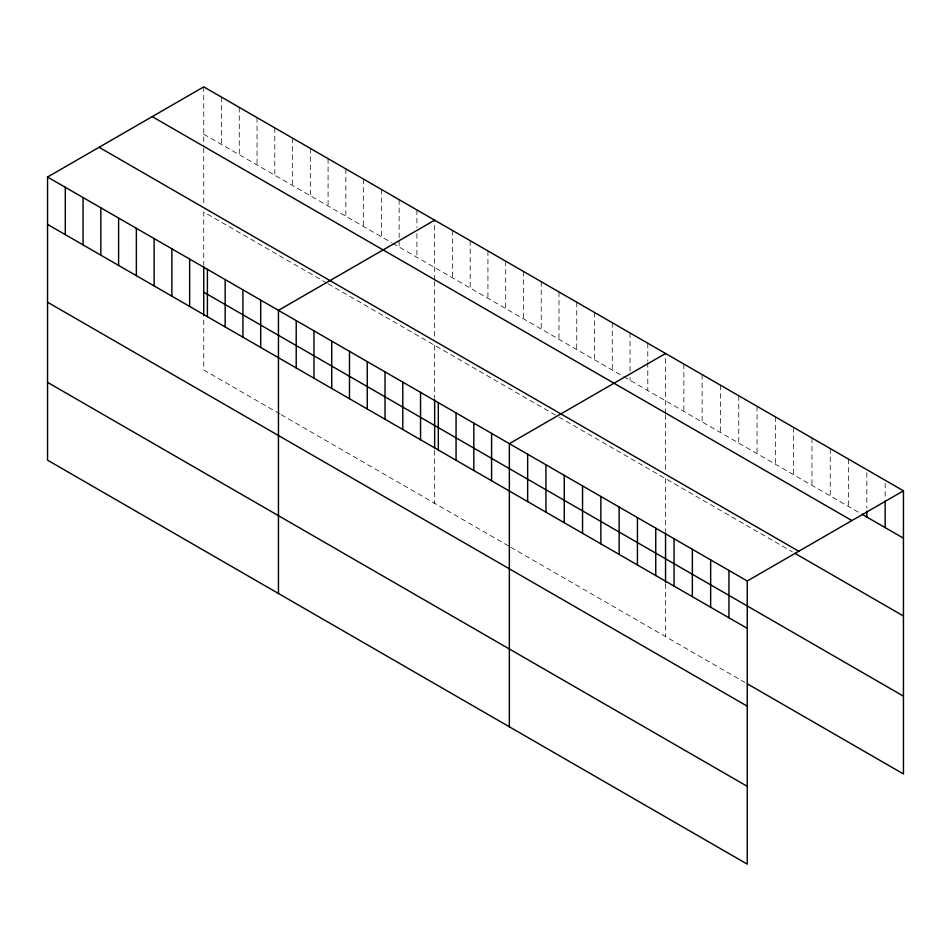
<?xml version="1.0" encoding="UTF-8"?>
<svg xmlns="http://www.w3.org/2000/svg" width="951" height="951" viewBox="0 0 951 951"><rect width="100%" height="100%" fill="white"/><g stroke="black" fill="none" stroke-linecap="round" stroke-linejoin="round"><path stroke-width="0.71" stroke-dasharray="4.75 3.57" d="M434.655 281.413L434.655 338.378M434.655 280.022L434.655 220.168M665.557 414.731L665.557 471.696M665.557 413.34L665.557 353.475M203.752 134.21L391.515 242.624M392.787 243.349L622.418 375.93M623.69 376.655L860.75 513.528M326.811 283.065L203.752 212.025L203.752 264.984M328.083 283.802L557.714 416.383M558.986 417.109L792.433 551.889M279.879 413.947L203.752 369.998L203.752 317.194M281.139 414.672L509.51 546.516M510.77 547.253L744.847 682.39M885.155 483.215L885.155 499.501M866.848 472.659L866.848 508.167M848.554 459.131L848.554 506.479M830.247 448.563L830.247 495.923M811.952 437.995L811.952 485.355M793.657 427.427L793.657 474.787M775.35 416.871L775.35 464.219M757.055 406.303L757.055 453.663M738.749 395.735L738.749 443.095M720.454 385.167L720.454 432.527M702.147 374.611L702.147 421.959M683.852 364.043L683.852 411.391M665.557 478.638L665.557 531.609M665.557 583.807L665.557 636.611M647.786 343.216L647.786 360.976M647.786 362.462L647.786 390.576M630.026 332.969L630.026 371.449M630.026 377.357L630.026 380.317M612.266 322.71L612.266 370.07M594.506 312.463L594.506 359.811M576.746 302.204L576.746 349.564M558.986 291.945L558.986 339.305M541.226 281.698L541.226 329.046M523.466 271.439L523.466 318.799M505.694 261.18L505.694 308.54M487.934 250.933L487.934 298.281M470.174 240.674L470.174 288.034M452.414 230.415L452.414 277.775M434.655 345.332L434.655 398.291M434.655 450.501L434.655 503.305M416.895 209.909L416.895 227.669M416.895 233.589L416.895 257.269M399.135 199.662L399.135 239.616M399.135 241.09L399.135 247.01M381.363 189.404L381.363 236.763M363.603 179.145L363.603 226.504M345.843 168.898L345.843 216.246M328.083 158.639L328.083 205.998M310.323 148.38L310.323 195.74M292.563 138.133L292.563 185.481M274.803 127.874L274.803 175.234M257.043 117.627L257.043 164.975M239.272 107.368L239.272 154.728M221.512 97.109L221.512 144.469M203.752 86.862L203.752 146.716M203.752 148.106L203.752 205.071"/><path stroke-width="1.43" d="M47.55 177.041L747.248 581.002L747.248 864.138L47.55 460.177L47.55 177.041L203.752 86.862L903.45 490.823L903.45 773.959L747.296 683.805M434.655 220.168L278.453 310.347L278.453 593.483M665.557 353.475L509.356 443.653L509.356 726.79M747.248 581.002L903.45 490.823M861.975 514.229L903.45 538.183M152.208 116.616L851.906 520.589M99.094 147.286L798.792 551.247M794.87 553.304L903.45 615.986M203.752 292.183L903.45 696.156M47.55 224.4L747.248 628.361M47.55 302.204L747.248 706.165M47.55 382.373L747.248 786.334M885.155 500.975L885.155 527.615M866.848 511.127L866.848 517.047M728.942 570.445L728.942 617.793M710.647 559.877L710.647 607.237M692.352 549.309L692.352 596.669M674.045 538.741L674.045 586.101M665.557 533.035L665.557 582.428M655.75 528.185L655.75 575.533M637.443 517.617L637.443 564.965M619.149 507.049L619.149 554.409M600.854 496.481L600.854 543.841M582.547 485.925L582.547 533.273M564.252 475.357L564.252 522.705M545.945 464.789L545.945 512.149M527.65 454.221L527.65 501.581M491.584 433.406L491.584 480.754M473.824 423.147L473.824 470.507M456.064 412.9L456.064 460.248M438.304 402.642L438.304 450.001M434.655 399.729L434.655 447.731M420.544 392.383L420.544 439.742M402.784 382.136L402.784 429.483M385.024 371.877L385.024 419.236M367.252 361.618L367.252 408.978M349.493 351.371L349.493 398.719M331.733 341.112L331.733 388.472M313.973 330.853L313.973 378.213M296.213 320.606L296.213 367.954M260.693 300.1L260.693 347.448M242.921 289.841L242.921 337.201M225.161 279.582L225.161 326.942M207.401 269.335L207.401 316.683M203.752 266.423L203.752 315.803M189.641 259.076L189.641 306.436M171.881 248.817L171.881 296.177M154.121 238.57L154.121 285.918M136.362 228.311L136.362 275.671M118.602 218.064L118.602 265.412M100.83 207.805L100.83 255.165M83.07 197.546L83.07 244.906M65.31 187.299L65.31 234.647"/></g></svg>
